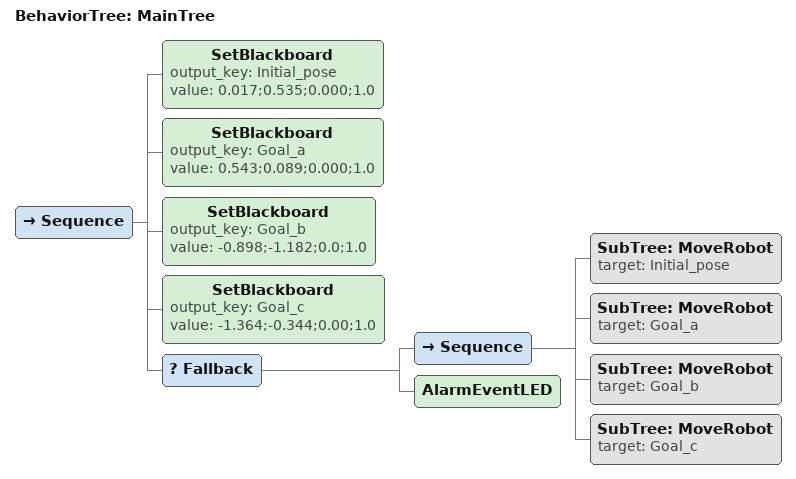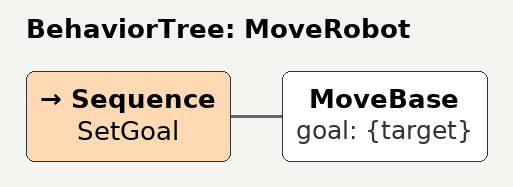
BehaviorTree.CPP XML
<root main_tree_to_execute = "MainTree">
    <BehaviorTree ID="MainTree">
        <Sequence>
            <SetBlackboard output_key="Initial_pose" value="0.017;0.535;0.000;1.0" />
            <SetBlackboard output_key="Goal_a" value="0.543;0.089;0.000;1.0" />
            <SetBlackboard output_key="Goal_b" value="-0.898;-1.182;0.0;1.0" />
            <SetBlackboard output_key="Goal_c" value="-1.364;-0.344;0.00;1.0" />
            <Fallback>
                <Sequence>
                    <SubTree ID="MoveRobot" target="Initial_pose" />
                    <SubTree ID="MoveRobot" target="Goal_a" />
                    <SubTree ID="MoveRobot" target="Goal_b" />
                    <SubTree ID="MoveRobot" target="Goal_c" />
                </Sequence>
                <AlarmEventLED />
            </Fallback>
        </Sequence>
    </BehaviorTree>

    <BehaviorTree ID="MoveRobot">
        <Sequence name="SetGoal">
            <MoveBase goal="{target}" />
        </Sequence>
    </BehaviorTree>
</root>
